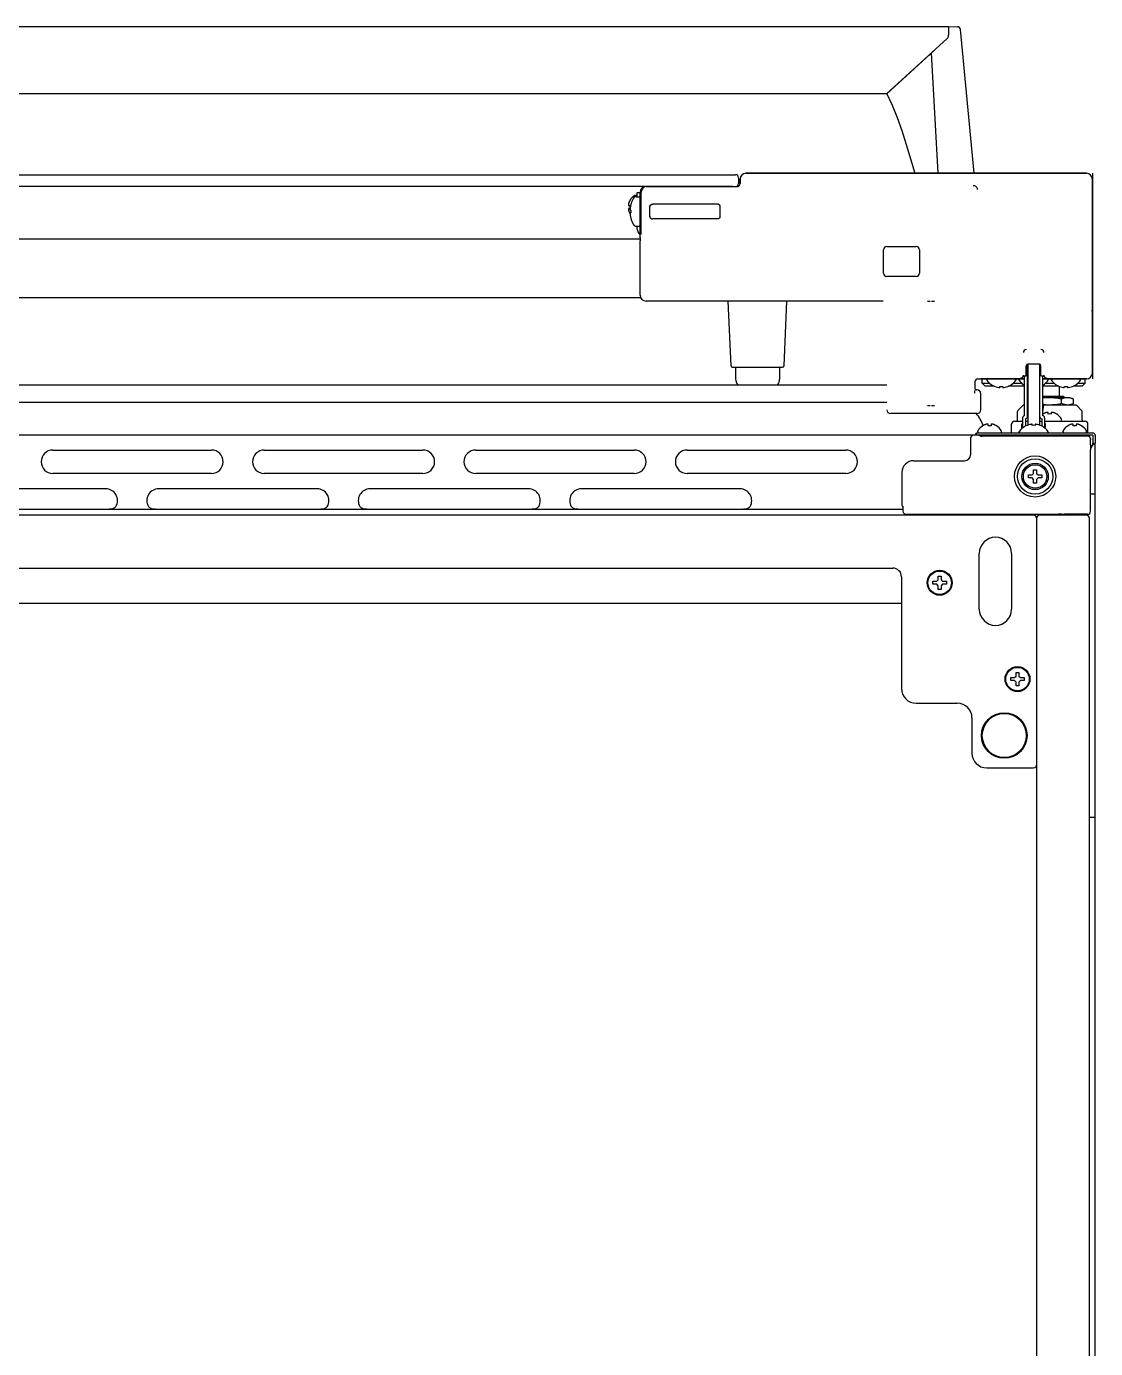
# Model space of a CAD drawing. Header units: millimetres. Extents: x 1025 to 6152, y 4116 to 7264.
# Drawn here: x 4350 to 4714, y 6813.9 to 7264 of the extents above; entities that cross this region are included whole.
import ezdxf

# ---------------------------------------------------------------- set-up
doc = ezdxf.new("R2010")
doc.units = ezdxf.units.MM
doc.header["$LTSCALE"] = 346.5
doc.layers.get('0').update_dxf_attribs({"linetype": 'CONTINUOUS'})

msp = doc.modelspace()

# ---------------------------------------------------------------- linework, layer by layer
at = {"color": 7, "linetype": 'Continuous'}
for p, q in [((3963.96, 7264), (4663.96, 7264)), ((4663.96, 7264), (4663.96, 7260.98)), ((4663.96, 7264), (4667.09, 7263.89)), ((4672.71, 7214), (4668.06, 7262.98)), ((4642.87, 7241), (4663.47, 7259.87)), ((4642.96, 7241), (4659.06, 7255.81)), ((4660.46, 7214), (4658.18, 7255)), ((4642.87, 7241), (3985.04, 7241)), ((4036.46, 7213.51), (4591.46, 7213.51)), ((4592.46, 7212.51), (4592.46, 7210.51)), ((4592.96, 7212), (4592.96, 7210.5)), ((4592.96, 7212), (4592.96, 7210.5)), ((4592.96, 7210.5), (4592.96, 7212)), ((4710.96, 7214), (4594.96, 7214)), ((4594.96, 7214), (4710.96, 7214)), ((4712.96, 7214), (4712.96, 7212)), ((4712.96, 7212), (4712.96, 7191.28)), ((4712.96, 7146), (4712.96, 7212)), ((4590.46, 7209.51), (4037.46, 7209.51)), ((4557.36, 7206.5), (4557.56, 7206.5)), ((4557.96, 7206), (4557.96, 7207.5)), ((4557.96, 7207.5), (4558.96, 7207.5)), ((4558.96, 7192), (4558.96, 7207.5)), ((4558.96, 7192), (4558.96, 7207.5)), ((4559.22, 7207.5), (4559.22, 7193.12)), ((4561.22, 7209.5), (4560.96, 7209.5)), ((4560.96, 7209.5), (4561.22, 7209.5)), ((4561.22, 7209.5), (4592.01, 7209.5)), ((4554.96, 7203), (4555.51, 7203)), ((4555.51, 7202), (4554.96, 7202)), ((4555.48, 7204.8), (4555.51, 7204.8)), ((4555.75, 7203.3), (4555.76, 7203.3)), ((4557.66, 7206), (4558.71, 7206)), ((4562.18, 7202.75), (4562.18, 7199.24)), ((4585.21, 7203.54), (4563.25, 7203.54)), ((4586.21, 7199.24), (4586.21, 7202.75)), ((4555.51, 7200.2), (4555.48, 7200.2)), ((4555.51, 7200.42), (4555.5, 7200.4)), ((4555.76, 7198.7), (4555.75, 7198.7)), ((4585.21, 7198.45), (4563.25, 7198.45)), ((4557.66, 7196), (4558.71, 7196)), ((4557.96, 7194.91), (4557.96, 7196)), ((4558.96, 7193.08), (4558.54, 7193.5)), ((4558.96, 7191.6), (4068.96, 7191.6)), ((4558.96, 7192), (4559.2, 7192)), ((4558.96, 7172.5), (4558.96, 7191.01)), ((4642.96, 7189.09), (4652.96, 7189.09)), ((4712.96, 7190.7), (4712.91, 7190.7)), ((4712.96, 7191.28), (4712.96, 7190.2)), ((4712.96, 7190.2), (4712.96, 7167.79)), ((4641.87, 7180), (4641.87, 7188)), ((4654.05, 7188), (4654.05, 7180)), ((4652.96, 7178.91), (4642.96, 7178.91)), ((4559.2, 7171.6), (4068.72, 7171.6)), ((4641.71, 7170.5), (4560.96, 7170.5)), ((4641.71, 7170.5), (4583.37, 7170.5)), ((4589.94, 7148.48), (4588.98, 7170.5)), ((4607.98, 7148.48), (4608.94, 7170.5)), ((4712.64, 7167.3), (4712.96, 7167.3)), ((4712.96, 7167.79), (4712.96, 7166.71)), ((4712.96, 7166.71), (4712.96, 7146)), ((4590.44, 7148), (4607.48, 7148)), ((4591.46, 7147.75), (4591.46, 7143.95)), ((4606.46, 7147.75), (4606.46, 7143.95)), ((4690.46, 7145), (4690.46, 7148.5)), ((4690.86, 7131.1), (4690.86, 7148.98)), ((4694.96, 7149), (4690.96, 7149)), ((4690.96, 7149), (4690.96, 7128.26)), ((4694.96, 7149), (4694.96, 7128.26)), ((4695.06, 7131.1), (4695.06, 7148.98)), ((4695.46, 7145), (4695.46, 7148.5)), ((4673.96, 7144), (4675.66, 7144)), ((4689.86, 7144), (4674.96, 7144)), ((4674.96, 7144), (4689.86, 7144)), ((4675.46, 7142.5), (4675.46, 7144)), ((4676.96, 7143.68), (4676.96, 7143.8)), ((4686.96, 7143.68), (4686.96, 7143.8)), ((4687.96, 7143.68), (4687.96, 7143.8)), ((4688.71, 7144.26), (4688.71, 7144)), ((4689.42, 7145), (4690.46, 7145)), ((4689.86, 7131.45), (4689.86, 7145)), ((4690.86, 7145), (4690.96, 7145)), ((4690.96, 7144), (4690.86, 7144)), ((4690.96, 7144), (4690.86, 7144)), ((4694.96, 7145), (4695.06, 7145)), ((4695.06, 7144), (4694.96, 7144)), ((4695.06, 7144), (4694.96, 7144)), ((4695.46, 7145), (4696.5, 7145)), ((4696.06, 7131.45), (4696.06, 7145)), ((4710.96, 7144), (4696.06, 7144)), ((4696.06, 7144), (4710.96, 7144)), ((4697.21, 7144.26), (4697.21, 7144)), ((4697.96, 7143.68), (4697.96, 7143.8)), ((4698.96, 7143.68), (4698.96, 7143.8)), ((4708.96, 7143.68), (4708.96, 7143.8)), ((4710.26, 7144), (4710.96, 7144)), ((4710.46, 7142.5), (4710.46, 7144)), ((4712.96, 7146), (4712.96, 7144)), ((3984.96, 7142), (4642.96, 7142)), ((4672.96, 7143), (4672.96, 7140.75)), ((4673.71, 7140.25), (4673.46, 7140.25)), ((4674.96, 7133.5), (4674.96, 7139)), ((4675.46, 7142.5), (4675.46, 7142.5)), ((4676.46, 7141.5), (4675.46, 7142.5)), ((4675.46, 7142.5), (4675.46, 7142.5)), ((4679.52, 7141.5), (4676.46, 7141.5)), ((4677.46, 7143), (4677.48, 7143)), ((4677.46, 7142.96), (4677.46, 7143)), ((4678.03, 7142.45), (4677.46, 7142.45)), ((4681.41, 7141.04), (4681.41, 7141.4)), ((4682.51, 7141.4), (4682.51, 7141.04)), ((4689.86, 7141.5), (4684.39, 7141.5)), ((4689.03, 7142.45), (4685.89, 7142.45)), ((4686.44, 7143), (4686.46, 7143)), ((4686.46, 7143), (4686.46, 7142.96)), ((4688.46, 7143), (4688.48, 7143)), ((4688.46, 7142.96), (4688.46, 7143)), ((4701.52, 7141.5), (4696.06, 7141.5)), ((4700.03, 7142.45), (4696.89, 7142.45)), ((4697.44, 7143), (4697.46, 7143)), ((4697.46, 7143), (4697.46, 7142.96)), ((4699.46, 7143), (4699.48, 7143)), ((4699.46, 7142.96), (4699.46, 7143)), ((4701.71, 7138.1), (4701.71, 7141.42)), ((4703.41, 7141.04), (4703.41, 7141.4)), ((4704.51, 7141.4), (4704.51, 7141.04)), ((4709.46, 7141.5), (4706.39, 7141.5)), ((4708.46, 7142.45), (4707.89, 7142.45)), ((4708.44, 7143), (4708.46, 7143)), ((4708.46, 7143), (4708.46, 7142.96)), ((4709.46, 7141.5), (4710.46, 7142.5)), ((4710.46, 7142.5), (4710.46, 7142.5)), ((4710.46, 7142.5), (4710.46, 7142.5)), ((4642.96, 7136), (3984.96, 7136)), ((4689.27, 7134.95), (4687.61, 7133.29)), ((4689.32, 7134.99), (4689.27, 7134.95)), ((4689.63, 7135.1), (4689.86, 7135.1)), ((4690.96, 7137.36), (4690.86, 7137.32)), ((4690.86, 7135.38), (4690.96, 7135.33)), ((4690.86, 7135.1), (4690.96, 7135.1)), ((4694.96, 7138.1), (4695.06, 7138.1)), ((4695.06, 7137.6), (4694.96, 7137.6)), ((4696.06, 7138.1), (4702.96, 7138.1)), ((4705.44, 7137.6), (4696.06, 7137.6)), ((4707.29, 7135.1), (4696.27, 7135.1)), ((4702.5, 7135.6), (4702.5, 7137.1)), ((4702.96, 7138.1), (4703.46, 7137.6)), ((4705.44, 7137.6), (4706.54, 7137.1)), ((4706.54, 7135.6), (4705.44, 7135.1)), ((4706.54, 7135.6), (4706.54, 7137.1)), ((4709.31, 7133.29), (4707.65, 7134.95)), ((4673.71, 7132.25), (4644.21, 7132.25)), ((4686.46, 7129.6), (4689.21, 7129.6)), ((4687.46, 7130.1), (4687.46, 7132.92)), ((4689.21, 7130.8), (4689.21, 7127.3)), ((4690.21, 7130.45), (4690.21, 7127.95)), ((4690.21, 7129.6), (4690.96, 7129.6)), ((4694.96, 7129.6), (4695.18, 7129.6)), ((4694.96, 7129.6), (4695.71, 7129.6)), ((4695.71, 7130.45), (4695.71, 7127.95)), ((4696.16, 7132.04), (4696.16, 7132.08)), ((4696.71, 7130.8), (4696.71, 7127.3)), ((4696.71, 7129.6), (4710.46, 7129.6)), ((4697.96, 7132.04), (4697.96, 7132.59)), ((4698.96, 7132.59), (4698.96, 7132.04)), ((4700.76, 7132.08), (4700.76, 7132.04)), ((4701.73, 7129.6), (4702.06, 7129.6)), ((4702.46, 7130), (4702.46, 7130.2)), ((4709.46, 7130.1), (4709.46, 7132.92)), ((4673.46, 7125.6), (4713.06, 7125.6)), ((4673.46, 7124.8), (4673.46, 7125.6)), ((4673.96, 7126), (4673.96, 7126.2)), ((4675.66, 7128.04), (4675.66, 7128.08)), ((4677.46, 7128.04), (4677.46, 7128.59)), ((4678.46, 7128.59), (4678.46, 7128.04)), ((4680.26, 7128.08), (4680.26, 7128.04)), ((4681.96, 7126), (4681.96, 7126.2)), ((4685.46, 7125.6), (4685.46, 7128.6)), ((4687.96, 7125.91), (4687.96, 7125.8)), ((4688.46, 7126.6), (4688.46, 7126.64)), ((4688.48, 7126.6), (4688.46, 7126.6)), ((4688.91, 7127.04), (4688.91, 7128.65)), ((4692.41, 7128.19), (4692.41, 7128.56)), ((4693.51, 7128.56), (4693.51, 7128.19)), ((4697.01, 7127.04), (4697.01, 7128.65)), ((4697.46, 7126.6), (4697.44, 7126.6)), ((4697.46, 7126.64), (4697.46, 7126.6)), ((4697.96, 7125.91), (4697.96, 7125.8)), ((4702.96, 7126), (4702.96, 7126.2)), ((4704.66, 7128.04), (4704.66, 7128.08)), ((4706.46, 7128.04), (4706.46, 7128.59)), ((4707.46, 7128.59), (4707.46, 7128.04)), ((4709.26, 7128.08), (4709.26, 7128.04)), ((4710.96, 7126), (4710.96, 7126.2)), ((4711.46, 7125.6), (4711.46, 7128.6)), ((4672.46, 7124.8), (3955.46, 7124.8)), ((4671.46, 7123.8), (4671.46, 7118.15)), ((4673.46, 7124.8), (4672.46, 7124.8)), ((4713.06, 7124.8), (4673.46, 7124.8)), ((4674.49, 7124.78), (4674.93, 7124.56)), ((4711.34, 7124.55), (4675.43, 7124.55)), ((4698.96, 7124.8), (4698.96, 7124.55)), ((4711.96, 7124.33), (4711.96, 7124.8)), ((4713.06, 7121.72), (4712.33, 7120.45)), ((4712.34, 7123.55), (4712.34, 7123.22)), ((4713.06, 7124.8), (4713.06, 7124.7)), ((4713.06, 7121.72), (4713.16, 7121.75)), ((4713.16, 7124.7), (4713.16, 7122.13)), ((4713.16, 7122.13), (4713.96, 7122.13)), ((4713.96, 7124.8), (4713.95, 7124.8)), ((4713.96, 7124.8), (4713.96, 7124.7)), ((4713.96, 7124.7), (4713.96, 7122.13)), ((4713.96, 6426.4), (4713.96, 7122.13)), ((4358.96, 7119.8), (4412.96, 7119.8)), ((4430.96, 7119.8), (4484.96, 7119.8)), ((4502.96, 7119.8), (4556.96, 7119.8)), ((4574.96, 7119.8), (4628.96, 7119.8)), ((4652.11, 7116.15), (4669.46, 7116.15)), ((4712.33, 7098.93), (4712.33, 7119.84)), ((4412.96, 7111.8), (4358.96, 7111.8)), ((4484.96, 7111.8), (4430.96, 7111.8)), ((4556.96, 7111.8), (4502.96, 7111.8)), ((4628.96, 7111.8), (4574.96, 7111.8)), ((4648.11, 7112.15), (4648.11, 7101.06)), ((4692.46, 7111.3), (4692.96, 7111.8)), ((4692.96, 7113.1), (4693.96, 7113.1)), ((4692.96, 7111.8), (4692.96, 7113.1)), ((4693.96, 7113.1), (4693.96, 7111.8)), ((4693.96, 7111.8), (4694.46, 7111.3)), ((4691.16, 7111.3), (4692.46, 7111.3)), ((4691.16, 7110.3), (4691.16, 7111.3)), ((4692.46, 7110.3), (4691.16, 7110.3)), ((4692.96, 7109.8), (4692.46, 7110.3)), ((4692.96, 7108.5), (4692.96, 7109.8)), ((4693.96, 7108.5), (4692.96, 7108.5)), ((4694.46, 7110.3), (4693.96, 7109.8)), ((4693.96, 7109.8), (4693.96, 7108.5)), ((4694.46, 7111.3), (4695.76, 7111.3)), ((4695.76, 7110.3), (4694.46, 7110.3)), ((4695.76, 7111.3), (4695.76, 7110.3)), ((4376.96, 7106.6), (4322.96, 7106.6)), ((4448.96, 7106.6), (4394.96, 7106.6)), ((4520.96, 7106.6), (4466.96, 7106.6)), ((4592.96, 7106.6), (4538.96, 7106.6)), ((4713.96, 7104.8), (4712.33, 7104.8)), ((4648.41, 7099.6), (3979.5, 7099.6)), ((4648.4, 7100.44), (4648.4, 7100.28)), ((4648.4, 7100.28), (4648.41, 7100.07)), ((4648.41, 7099.67), (4648.42, 7099.35)), ((4648.42, 7099.35), (4648.42, 7098.95)), ((4692.96, 7097.6), (3934.96, 7097.6)), ((4649.42, 7097.95), (4701.46, 7097.95)), ((4693.96, 7096.6), (4693.96, 6428.6)), ((4710.96, 7097.6), (4694.96, 7097.6)), ((4698.96, 7097.95), (4698.96, 7097.8)), ((4709.96, 7097.8), (4698.96, 7097.8)), ((4699.34, 7097.95), (4699.25, 7097.8)), ((4699.34, 7097.95), (4699.25, 7097.8)), ((4701.47, 7097.95), (4701.46, 7097.95)), ((4711.33, 7097.93), (4703.45, 7097.93)), ((4711.96, 6428.6), (4711.96, 7096.6)), ((4674.46, 7065.6), (4674.46, 7084.6)), ((4685.46, 7084.6), (4685.46, 7065.6)), ((3982.96, 7079.6), (4644.96, 7079.6)), ((4647.96, 7076.6), (4647.96, 7038.6)), ((4659.96, 7075.1), (4660.46, 7075.6)), ((4660.46, 7076.9), (4661.46, 7076.9)), ((4660.46, 7075.6), (4660.46, 7076.9)), ((4661.46, 7076.9), (4661.46, 7075.6)), ((4661.46, 7075.6), (4661.96, 7075.1)), ((4658.66, 7075.1), (4659.96, 7075.1)), ((4658.66, 7074.1), (4658.66, 7075.1)), ((4659.96, 7074.1), (4658.66, 7074.1)), ((4660.46, 7073.6), (4659.96, 7074.1)), ((4660.46, 7072.3), (4660.46, 7073.6)), ((4661.46, 7072.3), (4660.46, 7072.3)), ((4661.96, 7074.1), (4661.46, 7073.6)), ((4661.46, 7073.6), (4661.46, 7072.3)), ((4661.96, 7075.1), (4663.26, 7075.1)), ((4663.26, 7074.1), (4661.96, 7074.1)), ((4663.26, 7075.1), (4663.26, 7074.1)), ((4647.96, 7067.6), (3979.96, 7067.6)), ((4686.96, 7044.1), (4687.96, 7044.1)), ((4686.96, 7042.8), (4686.96, 7044.1)), ((4687.96, 7044.1), (4687.96, 7042.8)), ((4685.16, 7042.3), (4686.46, 7042.3)), ((4685.16, 7041.3), (4685.16, 7042.3)), ((4686.46, 7041.3), (4685.16, 7041.3)), ((4686.46, 7042.3), (4686.96, 7042.8)), ((4686.96, 7040.8), (4686.46, 7041.3)), ((4686.96, 7039.5), (4686.96, 7040.8)), ((4687.96, 7042.8), (4688.46, 7042.3)), ((4688.46, 7041.3), (4687.96, 7040.8)), ((4687.96, 7040.8), (4687.96, 7039.5)), ((4688.46, 7042.3), (4689.76, 7042.3)), ((4689.76, 7041.3), (4688.46, 7041.3)), ((4689.76, 7042.3), (4689.76, 7041.3)), ((4687.96, 7039.5), (4686.96, 7039.5)), ((4652.96, 7033.6), (4666.96, 7033.6)), ((4671.96, 7028.6), (4671.96, 7016.6)), ((4676.96, 7011.6), (4692.96, 7011.6)), ((4713.99, 7000.1), (4713.96, 7000.1)), ((4711.96, 6994.8), (4713.96, 6994.8)), ((4714.04, 6997.6), (4713.99, 6997.6))]:
    msp.add_line(p, q, dxfattribs=at)
for points in [[(4642.96, 7241), (4644.8, 7237.19), (4646.46, 7233.02), (4648.02, 7228.6), (4649.55, 7223.86), (4651.05, 7218.9), (4652.46, 7214)], [(4689.63, 7135.1), (4689.55, 7135.09), (4689.47, 7135.07), (4689.39, 7135.04), (4689.32, 7134.99)], [(4707.65, 7134.95), (4707.6, 7134.99), (4707.53, 7135.04), (4707.45, 7135.07), (4707.36, 7135.09), (4707.29, 7135.1)], [(4687.61, 7133.29), (4687.56, 7133.24), (4687.52, 7133.17), (4687.49, 7133.11), (4687.48, 7133.05), (4687.47, 7133.01), (4687.46, 7132.97), (4687.46, 7132.93), (4687.46, 7132.92)], [(4709.46, 7132.92), (4709.46, 7132.93), (4709.46, 7132.97), (4709.45, 7133.01), (4709.44, 7133.05), (4709.42, 7133.11), (4709.4, 7133.17), (4709.35, 7133.24), (4709.31, 7133.29)], [(4648.39, 7100.66), (4648.39, 7100.66), (4648.39, 7100.64), (4648.39, 7100.61), (4648.39, 7100.57), (4648.39, 7100.51), (4648.4, 7100.44)], [(4648.41, 7100.07), (4648.41, 7099.81), (4648.41, 7099.67)]]:
    msp.add_lwpolyline(points, dxfattribs=at)
for centre, radius in [((4693.46, 7110.8), 7), ((4693.46, 7110.8), 6), ((4693.46, 7110.8), 4.5), ((4693.46, 7110.8), 4), ((4660.96, 7074.6), 4.25), ((4660.96, 7074.6), 4), ((4687.46, 7041.8), 4.25), ((4687.46, 7041.8), 4), ((4682.96, 7022.6), 7.75), ((4682.96, 7022.6), 7.49)]:
    msp.add_circle(centre, radius, dxfattribs=at)
for centre, radius, start, end in [((4662.46, 7260.98), 1.5, 312.5, 0), ((4667.06, 7262.89), 1, 5.4268, 88), ((4591.46, 7212.51), 1, 0, 90), ((4594.96, 7212), 2, 90, 180), ((4710.96, 7212), 2, 0, 90), ((4559.58, 7202.3), 4.8, 120.3012, 148.6273), ((4557.36, 7206.1), 0.4, 90, 120.3012), ((4557.56, 7206.1), 0.4, 22.5, 90), ((4560.96, 7207.5), 2, 90, 180), ((4560.96, 7207.5), 2, 90, 180), ((4561.27, 7207.5), 2, 90.001, 179.999), ((4591.46, 7210.51), 1, 270, 0), ((4672.3, 7208.37), 1.53, 5.7197, 14.1066), ((4556.93, 7203.25), 1.98, 174.8627, 175.7144), ((4556.92, 7203.25), 1.97, 175.714, 176.9766), ((4556.91, 7203.25), 1.96, 176.9771, 178.0037), ((4556.9, 7203.25), 1.95, 178.0037, 179.0738), ((4556.9, 7203.25), 1.95, 179.0741, 181.1541), ((4556.9, 7203.25), 1.95, 181.1545, 182.3767), ((4556.91, 7203.25), 1.96, 182.3765, 183.2159), ((4556.92, 7203.25), 1.97, 183.2167, 184.6016), ((4556.93, 7203.25), 1.98, 184.6009, 185.2558), ((4556.93, 7201.75), 1.98, 174.7442, 175.3991), ((4556.92, 7201.75), 1.97, 175.3984, 176.7833), ((4556.91, 7201.75), 1.96, 176.7841, 177.6235), ((4556.9, 7201.75), 1.96, 177.6234, 178.8455), ((4556.9, 7201.75), 1.95, 178.8459, 180.9258), ((4556.9, 7201.75), 1.95, 180.9261, 181.9964), ((4556.91, 7201.75), 1.96, 181.9964, 183.0228), ((4556.92, 7201.75), 1.97, 183.0233, 184.286), ((4556.93, 7201.75), 1.98, 184.2856, 185.1372), ((4559.46, 7202.35), 4.64, 163.6036, 165.6824), ((4556.95, 7203.24), 2.01, 172.7256, 174.8598), ((4556.95, 7203.25), 2.01, 185.2585, 187.2741), ((4556.95, 7201.74), 2.01, 172.7259, 174.7415), ((4559.49, 7202.34), 4.67, 162.6228, 163.6051), ((4559.5, 7202.34), 4.68, 161.535, 162.6227), ((4559.52, 7202.33), 4.7, 159.4813, 161.5344), ((4559.53, 7202.33), 4.72, 158.9977, 159.4819), ((4559.54, 7202.32), 4.72, 157.4524, 158.9975), ((4559.54, 7202.32), 4.73, 156.6826, 157.4526), ((4559.55, 7202.32), 4.73, 155.4278, 156.6825), ((4559.55, 7202.32), 4.74, 154.4598, 155.4278), ((4559.56, 7202.32), 4.74, 153.3188, 154.4598), ((4559.56, 7202.31), 4.75, 151.9926, 153.3187), ((4559.56, 7202.31), 4.75, 151.0316, 151.9926), ((4559.57, 7202.31), 4.75, 148.4659, 151.0313), ((4559.27, 7202.5), 3.79, 172.4013, 179.9911), ((4559.27, 7202.5), 3.79, 180.0089, 187.5987), ((4564.42, 7201.08), 8.94, 175.8071, 176.6497), ((4564.43, 7201.07), 8.95, 167.3743, 175.8008), ((4564.43, 7201.07), 8.95, 165.6057, 167.3692), ((4564.54, 7201), 9.08, 151.3979, 165.3324), ((4557.66, 7204.75), 1.25, 90, 151.3979), ((4558.71, 7205.75), 0.25, 0, 90), ((4563.17, 7202.57), 0.932, 161.0623, 179.1841), ((4556.95, 7201.75), 2.01, 185.1401, 187.2744), ((4559.46, 7202.64), 4.64, 194.3176, 196.3964), ((4559.49, 7202.65), 4.67, 196.3949, 197.3772), ((4559.5, 7202.66), 4.68, 197.3773, 198.465), ((4559.52, 7202.66), 4.7, 198.4656, 200.5187), ((4559.53, 7202.67), 4.72, 200.5181, 201.0023), ((4559.54, 7202.67), 4.72, 201.0025, 202.5476), ((4559.54, 7202.67), 4.73, 202.5474, 203.3174), ((4559.55, 7202.68), 4.73, 203.3175, 204.5722), ((4559.55, 7202.68), 4.74, 204.5722, 205.5402), ((4559.56, 7202.68), 4.74, 205.5402, 206.6812), ((4559.56, 7202.68), 4.75, 206.6813, 208.0074), ((4559.56, 7202.68), 4.75, 208.0074, 208.9684), ((4559.56, 7202.68), 4.75, 208.9684, 209.359), ((4559.57, 7202.68), 4.75, 209.3591, 211.534), ((4559.58, 7202.7), 4.8, 211.3727, 212.1438), ((4564.42, 7200.92), 8.94, 183.3503, 184.1929), ((4564.43, 7200.92), 8.95, 184.1992, 192.6256), ((4564.43, 7200.92), 8.95, 192.6308, 194.3943), ((4564.54, 7201), 8.79, 177.391, 182.609), ((4564.54, 7201), 9.08, 194.6676, 208.6021), ((4563.17, 7199.42), 0.932, 180.8159, 198.9047), ((4557.66, 7197.25), 1.25, 208.6021, 270), ((4559.96, 7194.91), 2, 180, 225), ((4558.71, 7196.25), 0.25, 270, 0), ((4642.96, 7188), 1.09, 90, 180), ((4652.96, 7188), 1.09, 0, 90), ((4642.96, 7180), 1.09, 180, 270), ((4652.96, 7180), 1.09, 270, 0), ((4657.63, 7104.11), 66.22, 89.9445, 90.7362), ((4658.24, 7095.72), 74.61, 89.3083, 90.011), ((4590.44, 7148.5), 0.5, 182.5, 270), ((4591.71, 7147.75), 0.25, 90, 180), ((4606.21, 7147.75), 0.25, 0, 90), ((4607.48, 7148.5), 0.5, 270, 357.5), ((4690.96, 7148.5), 0.5, 90, 180), ((4694.96, 7148.5), 0.5, 0, 90), ((4594.46, 7143.95), 3, 180, 220.7412), ((4603.46, 7143.95), 3, 319.2588, 0), ((4674.96, 7146), 2, 266.1702, 270), ((4677.16, 7143.8), 0.2, 90, 180), ((4677.16, 7143.68), 0.2, 180, 213.2419), ((4681.76, 7146.7), 5.7, 213.2419, 221.0283), ((4682.16, 7146.7), 5.7, 318.9717, 326.7581), ((4686.76, 7143.8), 0.2, 0, 90), ((4686.76, 7143.68), 0.2, 326.7581, 0), ((4688.16, 7143.8), 0.2, 90, 180), ((4688.16, 7143.68), 0.2, 180, 213.2419), ((4692.76, 7146.7), 5.7, 213.2419, 221.0283), ((4690.86, 7146.3), 0.1, 270, 0), ((4695.06, 7146.3), 0.1, 180, 270), ((4693.16, 7146.7), 5.7, 318.9717, 326.7581), ((4697.76, 7143.8), 0.2, 0, 90), ((4697.76, 7143.68), 0.2, 326.7581, 0), ((4699.16, 7143.8), 0.2, 90, 180), ((4699.16, 7143.68), 0.2, 180, 213.2419), ((4703.76, 7146.7), 5.7, 213.2419, 221.0283), ((4704.16, 7146.7), 5.7, 318.9717, 326.7581), ((4708.76, 7143.8), 0.2, 0, 90), ((4708.76, 7143.68), 0.2, 326.7581, 0), ((4710.96, 7146), 2, 270, 0), ((4710.96, 7146), 2, 270, 0), ((4747.16, 7139.18), 74.32, 179.3026, 180.0119), ((4673.46, 7140.75), 0.5, 179.9649, 270.0351), ((4673.71, 7139), 1.25, 0.0026, 89.9974), ((4681.76, 7146.7), 5.67, 220.8174, 224.4834), ((4681.88, 7147.35), 6.33, 263.1837, 265.7043), ((4681.96, 7147.2), 5.82, 264.5821, 275.4179), ((4682.03, 7147.35), 6.33, 274.2958, 276.8163), ((4682.15, 7146.7), 5.67, 315.5167, 319.1826), ((4692.76, 7146.7), 5.67, 220.8174, 224.4834), ((4692.78, 7146.72), 5.69, 224.5157, 239.095), ((4692.79, 7146.74), 5.71, 250.2852, 251.3486), ((4693.13, 7146.74), 5.71, 288.6505, 289.7152), ((4693.14, 7146.72), 5.69, 300.9047, 315.4843), ((4693.15, 7146.7), 5.67, 315.5167, 319.1826), ((4703.76, 7146.7), 5.67, 220.8174, 224.4834), ((4703.88, 7147.35), 6.33, 263.1837, 265.7043), ((4703.96, 7147.2), 5.82, 264.5821, 275.4179), ((4704.03, 7147.35), 6.33, 274.2958, 276.8163), ((4704.15, 7146.7), 5.67, 315.5167, 319.1826), ((4657.68, 7209.53), 74.61, 269.3083, 270.011), ((4658.29, 7201.13), 66.22, 269.9445, 270.7362), ((4692.89, 7131.76), 5.9, 109.065, 110.0994), ((4692.89, 7140.94), 5.9, 249.9006, 250.935), ((4699.47, 7115.03), 22.64, 101.2389, 101.497), ((4688.22, 7134.45), 7.09, 15.2613, 18.079), ((4690.68, 7134.45), 5.62, 342.8538, 17.1462), ((4644.21, 7133.5), 1.25, 180.0026, 269.9974), ((4659.79, 7120.92), 17.7, 31.9959, 39.8126), ((4673.71, 7133.5), 1.25, 270.0026, 359.9974), ((4668.01, 7126.06), 8, 14.7467, 31.9959), ((4686.46, 7128.6), 1, 90, 180), ((4686.96, 7130.1), 0.5, 270, 0), ((4689.86, 7130.8), 0.65, 90, 180), ((4690.21, 7131.1), 0.65, 270, 0), ((4698.66, 7127.98), 4.8, 138.9495, 140.9206), ((4688.22, 7134.45), 7.09, 341.921, 344.7387), ((4695.71, 7131.1), 0.65, 180, 270), ((4698.66, 7127.98), 4.8, 121.3727, 122.9009), ((4696.06, 7130.8), 0.65, 0, 90), ((4698.65, 7127.99), 4.75, 118.9687, 121.5341), ((4698.64, 7127.99), 4.75, 118.0074, 118.9684), ((4698.64, 7128), 4.75, 116.6813, 118.0074), ((4698.64, 7128), 4.74, 115.5402, 116.6812), ((4698.64, 7128), 4.74, 114.5722, 115.5402), ((4698.64, 7128.01), 4.73, 113.3175, 114.5722), ((4698.63, 7128.01), 4.73, 112.5474, 113.3174), ((4698.63, 7128.02), 4.72, 111.0025, 112.5476), ((4698.63, 7128.03), 4.72, 110.5181, 111.0023), ((4698.63, 7128.04), 4.7, 108.4656, 110.5187), ((4698.62, 7128.05), 4.68, 107.3773, 108.465), ((4698.61, 7128.07), 4.67, 106.3949, 107.3772), ((4698.61, 7128.1), 4.64, 104.3176, 106.3964), ((4697.71, 7130.6), 2.01, 95.2585, 97.2741), ((4697.71, 7130.62), 1.98, 94.6009, 95.2558), ((4697.71, 7130.64), 1.97, 93.2167, 94.6016), ((4697.71, 7130.65), 1.96, 92.3765, 93.2159), ((4697.71, 7130.65), 1.95, 91.1545, 92.3767), ((4697.71, 7130.66), 1.95, 89.0741, 91.1541), ((4697.71, 7130.66), 1.95, 88.0037, 89.0738), ((4697.71, 7130.65), 1.96, 86.9771, 88.0037), ((4697.71, 7130.64), 1.97, 85.714, 86.9766), ((4697.71, 7130.63), 1.98, 84.8627, 85.7144), ((4697.7, 7130.6), 2.01, 82.7256, 84.8598), ((4698.46, 7128.28), 3.8, 82.4351, 97.5649), ((4699.21, 7130.6), 2.01, 95.1401, 97.2744), ((4699.21, 7130.63), 1.98, 94.2856, 95.1372), ((4699.21, 7130.64), 1.97, 93.0233, 94.286), ((4699.21, 7130.65), 1.96, 91.9964, 93.0228), ((4699.21, 7130.66), 1.95, 90.9261, 91.9964), ((4699.21, 7130.66), 1.95, 88.8459, 90.9258), ((4699.21, 7130.65), 1.96, 87.6234, 88.8455), ((4699.21, 7130.65), 1.96, 86.7841, 87.6235), ((4699.21, 7130.64), 1.97, 85.3984, 86.7833), ((4699.21, 7130.62), 1.98, 84.7442, 85.3991), ((4699.2, 7130.6), 2.01, 82.7259, 84.7415), ((4698.31, 7128.1), 4.64, 73.6036, 75.6824), ((4698.3, 7128.07), 4.67, 72.6228, 73.6051), ((4698.3, 7128.05), 4.68, 71.535, 72.6227), ((4698.29, 7128.04), 4.7, 69.4813, 71.5344), ((4698.29, 7128.03), 4.72, 68.9977, 69.4819), ((4698.29, 7128.02), 4.72, 67.4524, 68.9975), ((4698.28, 7128.01), 4.73, 66.6826, 67.4526), ((4698.28, 7128.01), 4.73, 65.4278, 66.6825), ((4698.28, 7128), 4.74, 64.4598, 65.4278), ((4698.28, 7128), 4.74, 63.3188, 64.4598), ((4698.28, 7128), 4.75, 61.9926, 63.3187), ((4698.27, 7127.99), 4.75, 61.0316, 61.9926), ((4698.27, 7127.99), 4.75, 58.4659, 61.0313), ((4698.26, 7127.98), 4.8, 30.3012, 58.6273), ((4702.06, 7130), 0.4, 270, 0), ((4702.06, 7130.2), 0.4, 0, 30.3012), ((4709.96, 7130.1), 0.5, 180, 270), ((4710.46, 7128.6), 1, 0, 90), ((4673.96, 7124.7), 0.9, 123.749, 173.6194), ((4674.36, 7126.2), 0.4, 149.6988, 180), ((4674.36, 7126), 0.4, 180, 270), ((4678.16, 7123.98), 4.8, 121.3727, 149.6988), ((4678.15, 7123.99), 4.75, 118.9687, 121.5341), ((4678.14, 7123.99), 4.75, 118.0074, 118.9684), ((4678.14, 7124), 4.75, 116.6813, 118.0074), ((4678.14, 7124), 4.74, 115.5402, 116.6812), ((4678.14, 7124), 4.74, 114.5722, 115.5402), ((4678.14, 7124.01), 4.73, 113.3175, 114.5722), ((4678.13, 7124.01), 4.73, 112.5474, 113.3174), ((4678.13, 7124.02), 4.72, 111.0025, 112.5476), ((4678.13, 7124.03), 4.72, 110.5181, 111.0023), ((4678.13, 7124.04), 4.7, 108.4656, 110.5187), ((4678.12, 7124.05), 4.68, 107.3773, 108.465), ((4678.11, 7124.07), 4.67, 106.3949, 107.3772), ((4678.11, 7124.1), 4.64, 104.3176, 106.3964), ((4677.21, 7126.6), 2.01, 95.2585, 97.2741), ((4677.21, 7126.62), 1.98, 94.6009, 95.2558), ((4677.21, 7126.64), 1.97, 93.2167, 94.6016), ((4677.21, 7126.65), 1.96, 92.3765, 93.2159), ((4677.21, 7126.65), 1.95, 91.1545, 92.3767), ((4677.21, 7126.66), 1.95, 89.0741, 91.1541), ((4677.21, 7126.66), 1.95, 88.0037, 89.0738), ((4677.21, 7126.65), 1.96, 86.9771, 88.0037), ((4677.21, 7126.64), 1.97, 85.714, 86.9766), ((4677.21, 7126.63), 1.98, 84.8627, 85.7144), ((4677.2, 7126.6), 2.01, 82.7256, 84.8598), ((4677.96, 7124.28), 3.8, 82.4351, 97.5649), ((4678.71, 7126.6), 2.01, 95.1401, 97.2744), ((4678.71, 7126.63), 1.98, 94.2856, 95.1372), ((4678.71, 7126.64), 1.97, 93.0233, 94.286), ((4678.71, 7126.65), 1.96, 91.9964, 93.0228), ((4678.71, 7126.66), 1.95, 90.9261, 91.9964), ((4678.71, 7126.66), 1.95, 88.8459, 90.9258), ((4678.71, 7126.65), 1.96, 87.6234, 88.8455), ((4678.71, 7126.65), 1.96, 86.7841, 87.6235), ((4678.71, 7126.64), 1.97, 85.3984, 86.7833), ((4678.71, 7126.62), 1.98, 84.7442, 85.3991), ((4678.7, 7126.6), 2.01, 82.7259, 84.7415), ((4677.81, 7124.1), 4.64, 73.6036, 75.6824), ((4677.8, 7124.07), 4.67, 72.6228, 73.6051), ((4677.8, 7124.05), 4.68, 71.535, 72.6227), ((4677.79, 7124.04), 4.7, 69.4813, 71.5344), ((4677.79, 7124.03), 4.72, 68.9977, 69.4819), ((4677.79, 7124.02), 4.72, 67.4524, 68.9975), ((4677.78, 7124.01), 4.73, 66.6826, 67.4526), ((4677.78, 7124.01), 4.73, 65.4278, 66.6825), ((4677.78, 7124), 4.74, 64.4598, 65.4278), ((4677.78, 7124), 4.74, 63.3188, 64.4598), ((4677.78, 7124), 4.75, 61.9926, 63.3187), ((4677.77, 7123.99), 4.75, 61.0316, 61.9926), ((4677.77, 7123.99), 4.75, 58.4659, 61.0313), ((4677.76, 7123.98), 4.8, 30.3012, 58.6273), ((4681.56, 7126), 0.4, 270, 0), ((4681.56, 7126.2), 0.4, 0, 30.3012), ((4688.16, 7125.91), 0.2, 146.7581, 180), ((4688.16, 7125.8), 0.2, 180, 270), ((4692.76, 7122.9), 5.7, 138.9717, 146.7581), ((4692.76, 7122.89), 5.67, 135.5167, 139.1826), ((4689.21, 7128.65), 0.3, 90, 180), ((4692.88, 7122.24), 6.33, 94.2958, 96.8163), ((4692.96, 7122.39), 5.82, 84.5821, 95.4179), ((4693.03, 7122.24), 6.33, 83.1837, 85.7043), ((4696.71, 7128.65), 0.3, 0, 90), ((4693.15, 7122.89), 5.67, 40.8174, 44.4834), ((4693.16, 7122.9), 5.7, 33.2419, 41.0283), ((4697.76, 7125.8), 0.2, 270, 0), ((4697.76, 7125.91), 0.2, 0, 33.2419), ((4703.36, 7126.2), 0.4, 149.6988, 180), ((4703.36, 7126), 0.4, 180, 270), ((4707.16, 7123.98), 4.8, 121.3727, 149.6988), ((4707.15, 7123.99), 4.75, 118.9687, 121.5341), ((4707.14, 7123.99), 4.75, 118.0074, 118.9684), ((4707.14, 7124), 4.75, 116.6813, 118.0074), ((4707.14, 7124), 4.74, 115.5402, 116.6812), ((4707.14, 7124), 4.74, 114.5722, 115.5402), ((4707.14, 7124.01), 4.73, 113.3175, 114.5722), ((4707.13, 7124.01), 4.73, 112.5474, 113.3174), ((4707.13, 7124.02), 4.72, 111.0025, 112.5476), ((4707.13, 7124.03), 4.72, 110.5181, 111.0023), ((4707.13, 7124.04), 4.7, 108.4656, 110.5187), ((4707.12, 7124.05), 4.68, 107.3773, 108.465), ((4707.11, 7124.07), 4.67, 106.3949, 107.3772), ((4707.11, 7124.1), 4.64, 104.3176, 106.3964), ((4706.21, 7126.6), 2.01, 95.2585, 97.2741), ((4706.21, 7126.62), 1.98, 94.6009, 95.2558), ((4706.21, 7126.64), 1.97, 93.2167, 94.6016), ((4706.21, 7126.65), 1.96, 92.3765, 93.2159), ((4706.21, 7126.65), 1.95, 91.1545, 92.3767), ((4706.21, 7126.66), 1.95, 89.0741, 91.1541), ((4706.21, 7126.66), 1.95, 88.0037, 89.0738), ((4706.21, 7126.65), 1.96, 86.9771, 88.0037), ((4706.21, 7126.64), 1.97, 85.714, 86.9766), ((4706.21, 7126.63), 1.98, 84.8627, 85.7144), ((4706.2, 7126.6), 2.01, 82.7256, 84.8598), ((4706.96, 7124.28), 3.8, 82.4351, 97.5649), ((4707.71, 7126.6), 2.01, 95.1401, 97.2744), ((4707.71, 7126.63), 1.98, 94.2856, 95.1372), ((4707.71, 7126.64), 1.97, 93.0233, 94.286), ((4707.71, 7126.65), 1.96, 91.9964, 93.0228), ((4707.71, 7126.66), 1.95, 90.9261, 91.9964), ((4707.71, 7126.66), 1.95, 88.8459, 90.9258), ((4707.71, 7126.65), 1.96, 87.6234, 88.8455), ((4707.71, 7126.65), 1.96, 86.7841, 87.6235), ((4707.71, 7126.64), 1.97, 85.3984, 86.7833), ((4707.71, 7126.62), 1.98, 84.7442, 85.3991), ((4707.7, 7126.6), 2.01, 82.7259, 84.7415), ((4706.81, 7124.1), 4.64, 73.6036, 75.6824), ((4706.8, 7124.07), 4.67, 72.6228, 73.6051), ((4706.8, 7124.05), 4.68, 71.535, 72.6227), ((4706.79, 7124.04), 4.7, 69.4813, 71.5344), ((4706.79, 7124.03), 4.72, 68.9977, 69.4819), ((4706.79, 7124.02), 4.72, 67.4524, 68.9975), ((4706.78, 7124.01), 4.73, 66.6826, 67.4526), ((4706.78, 7124.01), 4.73, 65.4278, 66.6825), ((4706.78, 7124), 4.74, 64.4598, 65.4278), ((4706.78, 7124), 4.74, 63.3188, 64.4598), ((4706.78, 7124), 4.75, 61.9926, 63.3187), ((4706.77, 7123.99), 4.75, 61.0316, 61.9926), ((4706.77, 7123.99), 4.75, 58.4659, 61.0313), ((4706.76, 7123.98), 4.8, 30.3012, 58.6273), ((4710.56, 7126), 0.4, 270, 0), ((4710.56, 7126.2), 0.4, 0, 30.3012), ((4713.06, 7124.7), 0.9, 0, 90), ((4713.06, 7124.7), 0.1, 0, 90), ((4358.96, 7115.8), 4, 90, 270), ((4412.96, 7115.8), 4, 270, 90), ((4430.96, 7115.8), 4, 90, 270), ((4484.96, 7115.8), 4, 270, 90), ((4502.96, 7115.8), 4, 90, 270), ((4556.96, 7115.8), 4, 270, 90), ((4574.96, 7115.8), 4, 90, 270), ((4628.96, 7115.8), 4, 270, 90), ((4376.96, 7102.6), 4, 330, 90), ((4394.96, 7102.6), 4, 90, 210), ((4448.96, 7102.6), 4, 330, 90), ((4466.96, 7102.6), 4, 90, 210), ((4520.96, 7102.6), 4, 330, 90), ((4538.96, 7102.6), 4, 90, 210), ((4592.96, 7102.6), 4, 330, 90), ((4649.12, 7101.07), 1.01, 210.6455, 224.997), ((4649.42, 7098.95), 1, 180.3022, 269.9934), ((4692.96, 7096.6), 1, 0, 90), ((4694.96, 7096.6), 1, 90, 180), ((4709.96, 7095.8), 2, 64.197, 90), ((4710.96, 7096.6), 1, 0, 90), ((4679.96, 7084.6), 5.5, 0, 180), ((4644.96, 7076.6), 3, 0, 90), ((4679.96, 7065.6), 5.5, 180, 0), ((4652.96, 7038.6), 5, 180, 270), ((4687.46, 7035.8), 4.75, 131.4767, 133.9687), ((4687.46, 7035.8), 4.75, 46.0313, 48.5233), ((4666.96, 7028.6), 5, 0, 90), ((4676.96, 7016.6), 5, 180, 270), ((4692.96, 7012.6), 1, 270, 0)]:
    msp.add_arc(centre, radius, start, end, dxfattribs=at)
for centre, major_axis, ratio, start_param, end_param in [((4594.96, 7212), (-1.41, 1.41), 0.999695, 5.497939, 7.068431), ((4710.96, 7212), (1.41, 1.41), 0.999695, 5.497939, 7.068431), ((4561.22, 7207.5), (-2, 0), 0.999848, 4.712389, 6.283185), ((4591.96, 7210.5), (1, 0), 0.999848, -1.519966, 0), ((4558.98, 7191.01), (0, 1), 0.017455, 0.057772, 1.570796), ((4712.99, 7191.28), (0, 2), 0.017455, -4.712389, -4.415028), ((4713, 7191.28), (0.02, 2), 0.017453, -4.414833, -4.142153), ((4560.96, 7172.5), (-1.41, -1.41), 0.999695, -0.785246, 0.785246), ((4712.92, 7166.71), (0.02, 2), 0.017453, -1.27324, -1.000561), ((4712.92, 7166.71), (0, 2), 0.017455, -1.570796, -1.273436), ((4690.46, 7153), (0.708, -0.708), 0.998783, 2.356803, 3.926382), ((4695.46, 7153), (0.708, 0.708), 0.998783, -0.784789, 0.784789), ((4673.96, 7143), (0.707, -0.707), 0.999695, 2.356347, 3.926839), ((4688.46, 7145.26), (0.895, -0.447), 0.999239, -1.106966, 0.463221), ((4697.46, 7145.26), (0.895, 0.447), 0.999239, 2.678371, 4.248559), ((4710.96, 7146), (1.41, -1.41), 0.999695, 5.497939, 7.068431), ((4672.46, 7123.8), (-0.707, 0.707), 0.999695, -0.785246, 0.785246), ((4673.49, 7124.78), (1, 0), 0.017455, 0.034907, 1.570796), ((4675.43, 7124.56), (0.5, 0), 0.017455, -3.106686, -1.570796), ((4711.34, 7123.55), (0.447, 0.895), 0.99981, -1.107103, 0.463541), ((4712.33, 7123.21), (0, 1.84), 0.004753, -2.722757, -1.563477), ((4712.33, 7119.86), (0, 1.84), 0.004753, 6.702021, 7.861301), ((4652.11, 7112.15), (2.83, -2.83), 0.999695, 2.356347, 3.926839), ((4669.46, 7118.15), (1.41, -1.41), 0.999695, -0.785246, 0.785246), ((4649.11, 7101.06), (-0.707, 0.707), 0.999695, 0.785246, 1.319255), ((4711.33, 7098.93), (-0.707, 0.707), 0.999924, 2.356233, 3.926953)]:
    msp.add_ellipse(centre, major_axis=major_axis, ratio=ratio, start_param=start_param, end_param=end_param, dxfattribs=at)
for points in [[(4667.48, 7263.77), (4667.34, 7263.84), (4667.18, 7263.88), (4667.03, 7263.89)], [(4592.01, 7209.5), (4592.2, 7209.5), (4592.39, 7209.55), (4592.55, 7209.65)], [(4586.19, 7202.79), (4586.16, 7202.9), (4586.11, 7203.02), (4586.05, 7203.11)], [(4586.21, 7202.75), (4586.21, 7202.87), (4586.19, 7203), (4586.14, 7203.11)], [(4555.51, 7201.57), (4555.57, 7201.49), (4555.67, 7201.44), (4555.76, 7201.4)], [(4586.19, 7199.2), (4586.16, 7199.09), (4586.11, 7198.98), (4586.05, 7198.88)], [(4586.14, 7198.88), (4586.19, 7199), (4586.21, 7199.12), (4586.21, 7199.24)]]:
    msp.add_open_spline(points, degree=3, dxfattribs=at)
for points, knots in [([(4672.35, 7209.89), (4672.66, 7209.89), (4673.32, 7209.66), (4673.7, 7209.07), (4673.79, 7208.74)], [0, 0, 0, 0, 0.475016, 1, 1, 1, 1]), ([(4562.29, 7202.88), (4562.34, 7203.04), (4562.59, 7203.39), (4563.02, 7203.54), (4563.25, 7203.54)], [0, 0, 0, 0, 0.418819, 1, 1, 1, 1]), ([(4586.05, 7203.11), (4586.01, 7203.17), (4585.8, 7203.41), (4585.46, 7203.54), (4585.21, 7203.54)], [0, 0, 0, 0, 0.202427, 1, 1, 1, 1]), ([(4555.5, 7201.6), (4555.5, 7201.59), (4555.51, 7201.59), (4555.51, 7201.58), (4555.51, 7201.57)], [0, 0, 0, 0, 0.489527, 1, 1, 1, 1]), ([(4555.76, 7200.6), (4555.73, 7200.58), (4555.64, 7200.54), (4555.55, 7200.48), (4555.51, 7200.42)], [0, 0, 0, 0, 0.314454, 1, 1, 1, 1]), ([(4562.29, 7199.12), (4562.34, 7198.96), (4562.59, 7198.6), (4563.02, 7198.45), (4563.25, 7198.45)], [0, 0, 0, 0, 0.418831, 1, 1, 1, 1]), ([(4586.05, 7198.88), (4586.01, 7198.83), (4585.8, 7198.58), (4585.46, 7198.45), (4585.21, 7198.45)], [0, 0, 0, 0, 0.202427, 1, 1, 1, 1]), ([(4677.46, 7142.45), (4677.21, 7142.45), (4676.84, 7142.45), (4676.38, 7142.45), (4676.08, 7142.46), (4675.84, 7142.47), (4675.65, 7142.47), (4675.54, 7142.49), (4675.47, 7142.48), (4675.46, 7142.5)], [0, 0, 0, 0, 0.375724, 0.546127, 0.696371, 0.820874, 0.915025, 0.975385, 1, 1, 1, 1]), ([(4677.72, 7142.73), (4678.17, 7142.27), (4679.24, 7141.51), (4680.49, 7141.14), (4681.13, 7141.07)], [0, 0, 0, 0, 0.499968, 1, 1, 1, 1]), ([(4682.79, 7141.07), (4683.42, 7141.14), (4684.68, 7141.51), (4685.75, 7142.27), (4686.19, 7142.73)], [0, 0, 0, 0, 0.500033, 1, 1, 1, 1]), ([(4699.72, 7142.73), (4700.17, 7142.27), (4701.24, 7141.51), (4702.49, 7141.14), (4703.13, 7141.07)], [0, 0, 0, 0, 0.499968, 1, 1, 1, 1]), ([(4704.79, 7141.07), (4705.42, 7141.14), (4706.68, 7141.51), (4707.75, 7142.27), (4708.19, 7142.73)], [0, 0, 0, 0, 0.500033, 1, 1, 1, 1]), ([(4710.46, 7142.5), (4710.45, 7142.48), (4710.38, 7142.49), (4710.27, 7142.47), (4710.08, 7142.47), (4709.83, 7142.46), (4709.54, 7142.45), (4709.07, 7142.45), (4708.71, 7142.45), (4708.46, 7142.45)], [0, 0, 0, 0, 0.024656, 0.085102, 0.179322, 0.303876, 0.454169, 0.624569, 1, 1, 1, 1]), ([(4702.5, 7137.1), (4701.45, 7137.34), (4699.3, 7137.68), (4697.13, 7137.57), (4696.06, 7137.41)], [0, 0, 0, 0, 0.500108, 1, 1, 1, 1]), ([(4702.5, 7135.6), (4701.48, 7135.36), (4699.39, 7135.02), (4697.28, 7135.12), (4696.24, 7135.26)], [0, 0, 0, 0, 0.50011, 1, 1, 1, 1]), ([(4706.54, 7137.1), (4705.91, 7137.38), (4704.52, 7137.79), (4703.13, 7137.38), (4702.5, 7137.1)], [0, 0, 0, 0, 0.5, 1, 1, 1, 1]), ([(4706.54, 7135.6), (4705.91, 7135.31), (4704.52, 7134.9), (4703.13, 7135.31), (4702.5, 7135.6)], [0, 0, 0, 0, 0.5, 1, 1, 1, 1]), ([(4692.13, 7128.53), (4691.49, 7128.45), (4690.24, 7128.09), (4689.17, 7127.32), (4688.72, 7126.86)], [0, 0, 0, 0, 0.500033, 1, 1, 1, 1]), ([(4697.19, 7126.86), (4696.75, 7127.32), (4695.68, 7128.09), (4694.42, 7128.45), (4693.79, 7128.53)], [0, 0, 0, 0, 0.499968, 1, 1, 1, 1]), ([(4713.06, 7124.76), (4713.05, 7124.76), (4713.02, 7124.78), (4712.98, 7124.8), (4712.96, 7124.8)], [0, 0, 0, 0, 0.27562, 1, 1, 1, 1]), ([(4713.06, 7121.72), (4713.08, 7121.78), (4713.14, 7121.92), (4713.16, 7122.06), (4713.16, 7122.13)], [0, 0, 0, 0, 0.511491, 1, 1, 1, 1]), ([(4713.16, 7121.75), (4713.26, 7121.78), (4713.41, 7121.82), (4713.6, 7121.89), (4713.72, 7121.93), (4713.82, 7121.98), (4713.91, 7122.03), (4713.96, 7122.09), (4713.96, 7122.13)], [0, 0, 0, 0, 0.359224, 0.519996, 0.661923, 0.781448, 0.876576, 1, 1, 1, 1]), ([(4380.42, 7100.6), (4380.33, 7100.47), (4380.12, 7100.23), (4379.74, 7099.94), (4379.32, 7099.76), (4378.88, 7099.66), (4378.41, 7099.62), (4377.77, 7099.59), (4377.29, 7099.6), (4376.96, 7099.6)], [0, 0, 0, 0, 0.128718, 0.251522, 0.37068, 0.490667, 0.613903, 0.740548, 1, 1, 1, 1]), ([(4394.96, 7099.6), (4394.63, 7099.6), (4394.15, 7099.59), (4393.51, 7099.62), (4393.04, 7099.66), (4392.6, 7099.76), (4392.18, 7099.94), (4391.8, 7100.23), (4391.59, 7100.47), (4391.49, 7100.6)], [0, 0, 0, 0, 0.259452, 0.386097, 0.509333, 0.62932, 0.748478, 0.871282, 1, 1, 1, 1]), ([(4452.42, 7100.6), (4452.33, 7100.47), (4452.12, 7100.23), (4451.74, 7099.94), (4451.32, 7099.76), (4450.88, 7099.66), (4450.41, 7099.62), (4449.77, 7099.59), (4449.29, 7099.6), (4448.96, 7099.6)], [0, 0, 0, 0, 0.128718, 0.251522, 0.37068, 0.490667, 0.613903, 0.740548, 1, 1, 1, 1]), ([(4466.96, 7099.6), (4466.63, 7099.6), (4466.15, 7099.59), (4465.51, 7099.62), (4465.04, 7099.66), (4464.6, 7099.76), (4464.18, 7099.94), (4463.8, 7100.23), (4463.59, 7100.47), (4463.49, 7100.6)], [0, 0, 0, 0, 0.259452, 0.386097, 0.509333, 0.62932, 0.748478, 0.871282, 1, 1, 1, 1]), ([(4524.42, 7100.6), (4524.33, 7100.47), (4524.12, 7100.23), (4523.74, 7099.94), (4523.32, 7099.76), (4522.88, 7099.66), (4522.41, 7099.62), (4521.77, 7099.59), (4521.29, 7099.6), (4520.96, 7099.6)], [0, 0, 0, 0, 0.128718, 0.251522, 0.37068, 0.490667, 0.613903, 0.740548, 1, 1, 1, 1]), ([(4538.96, 7099.6), (4538.63, 7099.6), (4538.15, 7099.59), (4537.51, 7099.62), (4537.04, 7099.66), (4536.6, 7099.76), (4536.18, 7099.94), (4535.8, 7100.23), (4535.59, 7100.47), (4535.49, 7100.6)], [0, 0, 0, 0, 0.259452, 0.386097, 0.509333, 0.62932, 0.748478, 0.871282, 1, 1, 1, 1]), ([(4596.42, 7100.6), (4596.33, 7100.47), (4596.12, 7100.23), (4595.74, 7099.94), (4595.32, 7099.76), (4594.88, 7099.66), (4594.41, 7099.62), (4593.77, 7099.59), (4593.29, 7099.6), (4592.96, 7099.6)], [0, 0, 0, 0, 0.128718, 0.251522, 0.37068, 0.490667, 0.613903, 0.740548, 1, 1, 1, 1]), ([(4702.45, 7097.94), (4702.33, 7097.95), (4702, 7097.94), (4701.68, 7097.95), (4701.47, 7097.95)], [0, 0, 0, 0, 0.361478, 1, 1, 1, 1]), ([(4702.45, 7097.94), (4702.56, 7097.93), (4702.89, 7097.94), (4703.22, 7097.93), (4703.45, 7097.93)], [0, 0, 0, 0, 0.32946, 1, 1, 1, 1])]:
    msp.add_open_spline(points, degree=3, knots=knots, dxfattribs=at)

doc.saveas('drawing.dxf')
